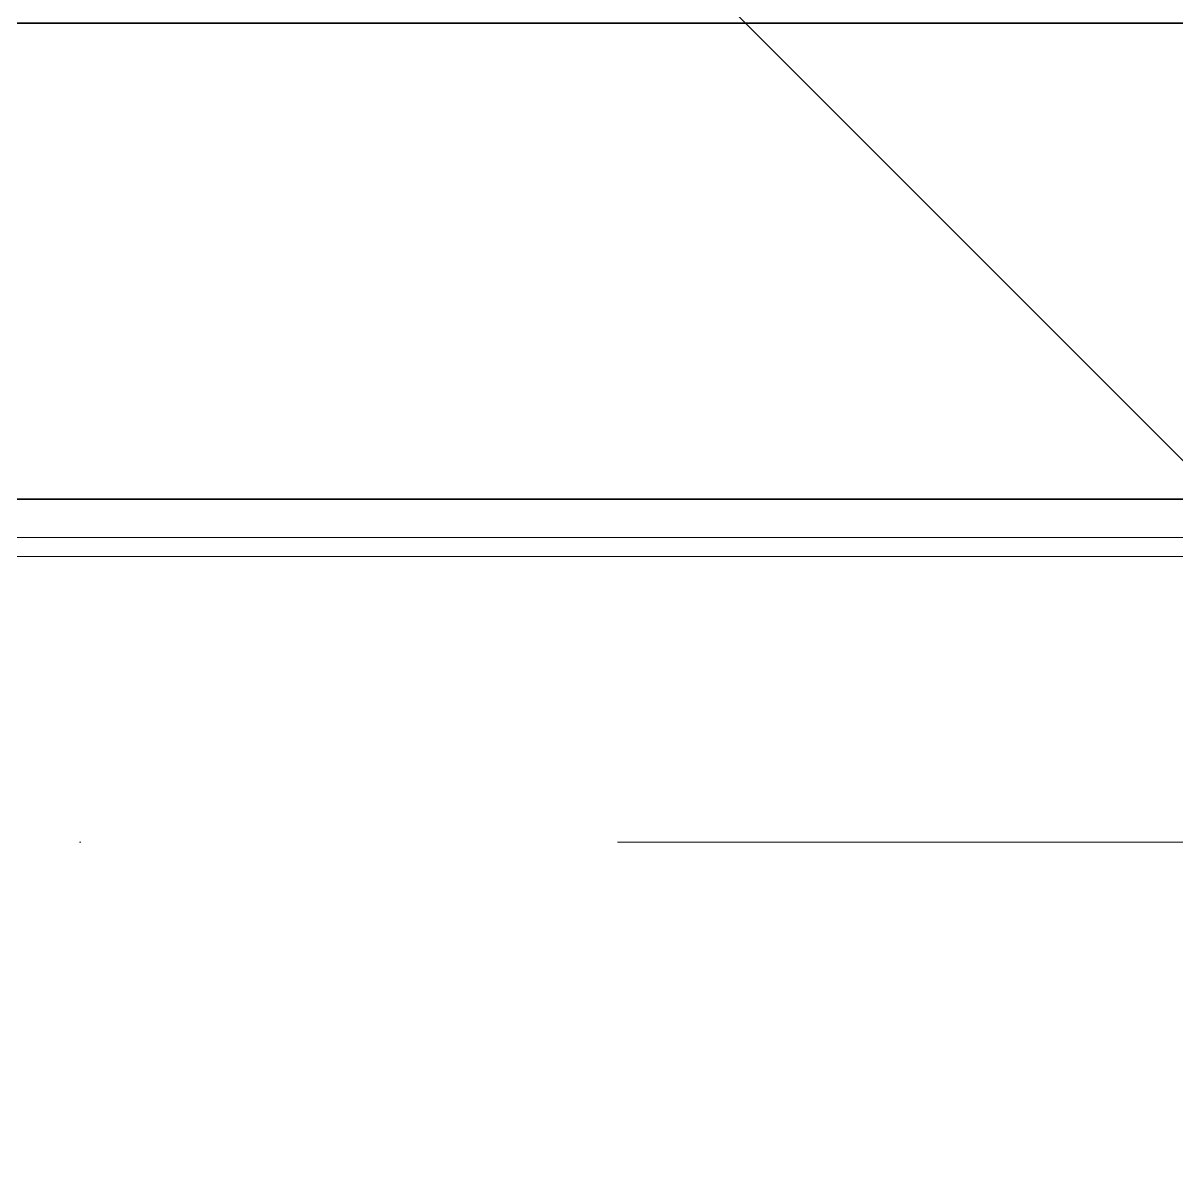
# Model space of a CAD drawing. Header units: millimetres. Extents: x -34838 to 729576, y -214038 to 121482.
# Drawn here: x 603148 to 603754, y -42398 to -41805 of the extents above; entities that cross this region are included whole.
import ezdxf
from ezdxf.enums import TextEntityAlignment as Align

# ---------------------------------------------------------------- set-up
doc = ezdxf.new("R2010")
doc.units = ezdxf.units.MM
doc.header["$MEASUREMENT"] = 0
doc.linetypes.add('Штрихпунктирная', pattern=[1340.555525, 705.555534, -352.777767, 0, -282.222223])
for name, color, linetype in [('_ ГП _СПОРУДИ.3Д', 7, 'Continuous'), ('А _ ОСІ КООРДИНАЦІЙНІ.3D', 7, 'Continuous'), ('АБ _ 0 _ СТІНИ _ ЗОВНІШНІ .3D', 7, 'Continuous')]:
    doc.layers.add(name, color=color, linetype=linetype)
for name, color, linetype, lineweight in [('_ ГП _СПОРУДИ.3Д_Ном._пера__1', 7, 'Continuous', 13), ('А _ ОСІ КООРДИНАЦІЙНІ.3D_Ном._пера__105', 7, 'Continuous', 13), ('А _ ОСІ КООРДИНАЦІЙНІ.3D_Ном._пера__25', 7, 'Continuous', 0), ('АБ _ 0 _ СТІНИ _ ЗОВНІШНІ .3D_Ном._пера__27', 7, 'Continuous', 35), ('АП _ ТЕП _ ЗОНИ ПРИМІЩЕНЬ .3D_Ном._пера__122', 255, 'Continuous', 0)]:
    doc.layers.add(name, color=color, linetype=linetype, lineweight=lineweight)
doc.layers.add('_ ГП _СПОРУДИ.3Д_Ном._пера__253', color=7, linetype='Continuous', lineweight=13, true_color=0xdadada)
doc.styles.add('СГЕНЕРИР_СТИЛЬ_1', font='Arial.ttf')

# ---------------------------------------------------------------- blocks, each defined once
blk = doc.blocks.new('Перекрытие_2_4', base_point=(-3124.95, 12148.15))
at = {"layer": '_ ГП _СПОРУДИ.3Д_Ном._пера__253', "linetype": 'Continuous', "lineweight": 13, "true_color": 0xdadada}
h = blk.add_hatch(dxfattribs=at)
h.set_pattern_fill('Г___ТРОТУАРИ_М500_0004', color=254, style=0, pattern_type=2)
h.set_pattern_definition([(45, (-275, 12150), (-848.528, 848.528), []), (315, (-275, 12150), (848.528, 848.528), [])])
h.paths.add_polyline_path([(-3124.95, 12148.15), (-3124.95, 10007.92), (-2650.03, 9430), (-2650.03, 9150), (-75, 9150.01), (-75, 12150), (70931.98, 12150), (96193.28, 12150), (96202.75, 17087.6), (94983.02, 22021.57), (80175.59, 15996.42), (78929.98, 17527.94), (76339.21, 16080), (47497.42, 16080), (47497.42, 16180), (42497.42, 16180), (42497.42, 16080), (32905, 16080), (30405, 16080), (-1128.97, 16080.09), (-3124.92, 16080.1), (-3124.92, 12148.23)])
at = {"layer": '_ ГП _СПОРУДИ.3Д_Ном._пера__1', "color": 7, "linetype": 'Continuous', "lineweight": 13, "flags": 128}
blk.add_lwpolyline([(-3124.95, 12148.15), (-3124.95, 10007.92), (-2650.03, 9430), (-2650.03, 9150), (-75, 9150.01), (-75, 12150), (70931.98, 12150), (96193.28, 12150), (96202.75, 17087.6), (94983.02, 22021.57), (80175.59, 15996.42), (78929.98, 17527.94), (76339.21, 16080), (47497.42, 16080), (47497.42, 16180), (42497.42, 16180), (42497.42, 16080), (32905, 16080), (30405, 16080), (-1128.97, 16080.09), (-3124.92, 16080.1), (-3124.92, 12148.23)], close=True, dxfattribs=at)
blk = doc.blocks.new('Стена_38_4', base_point=(96269.96, 12160))
at = {"layer": 'АБ _ 0 _ СТІНИ _ ЗОВНІШНІ .3D', "linetype": 'Continuous', "lineweight": 0, "true_color": 0x000000}
h = blk.add_hatch(dxfattribs=at)
h.set_pattern_fill('М___ЦЕГЛА_ОБЛИЧКУВАЛЬНА__3E', color=18, style=0, pattern_type=2)
h.set_pattern_definition([(45, (0, 0), (-707.107, 707.107), []), (45, (-141.4, 141.4), (-707.107, 707.107), [])])
h.paths.add_polyline_path([(72090, 12180), (78040, 12180), (78040, 12430), (72090, 12430)])
at = {"layer": 'АБ _ 0 _ СТІНИ _ ЗОВНІШНІ .3D_Ном._пера__27', "color": 7, "linetype": 'Continuous', "lineweight": 35}
for p, q in [((78040, 12430), (72090, 12430)), ((72180, 12180), (77820, 12180))]:
    blk.add_line(p, q, dxfattribs=at)
blk = doc.blocks.new('Стандартный Маркер Сетки_2')
at = {"layer": 'А _ ОСІ КООРДИНАЦІЙНІ.3D_Ном._пера__105', "color": 7, "linetype": 'Штрихпунктирная', "lineweight": 13}
blk.add_line((500, 0), (99754.182117, 0), dxfattribs=at)
at = {"layer": 'А _ ОСІ КООРДИНАЦІЙНІ.3D_Ном._пера__25', "color": 7, "lineweight": 0, "style": 'СГЕНЕРИР_СТИЛЬ_1'}
blk.add_attdef('AC_MarkerText_1', text='', height=700, dxfattribs=at).set_placement((-1000, 40.005), align=Align.MIDDLE_CENTER)

msp = doc.modelspace()

# ---------------------------------------------------------------- linework, layer by layer
at = {"layer": 'АП _ ТЕП _ ЗОНИ ПРИМІЩЕНЬ .3D_Ном._пера__122', "color": 255, "linetype": 'Continuous', "lineweight": 0}
msp.add_line((603999.96, -42074.5), (598359.96, -42074.5), dxfattribs=at)

# ---------------------------------------------------------------- block references
at = {"layer": '_ ГП _СПОРУДИ.3Д', "color": 7, "linetype": 'Continuous', "lineweight": 13}
msp.add_blockref('Перекрытие_2_4', (523055.01, -42086.36), dxfattribs=at)
at = {"layer": 'А _ ОСІ КООРДИНАЦІЙНІ.3D', "color": 7, "linetype": 'Continuous', "lineweight": 60, "zscale": 1000}
msp.add_blockref('Стандартный Маркер Сетки_2', (521179.96, -42234.5), dxfattribs=at)
at = {"layer": 'АБ _ 0 _ СТІНИ _ ЗОВНІШНІ .3D', "color": 7, "lineweight": 20}
msp.add_blockref('Стена_38_4', (622449.92, -42074.5), dxfattribs=at)

doc.saveas('drawing.dxf')
